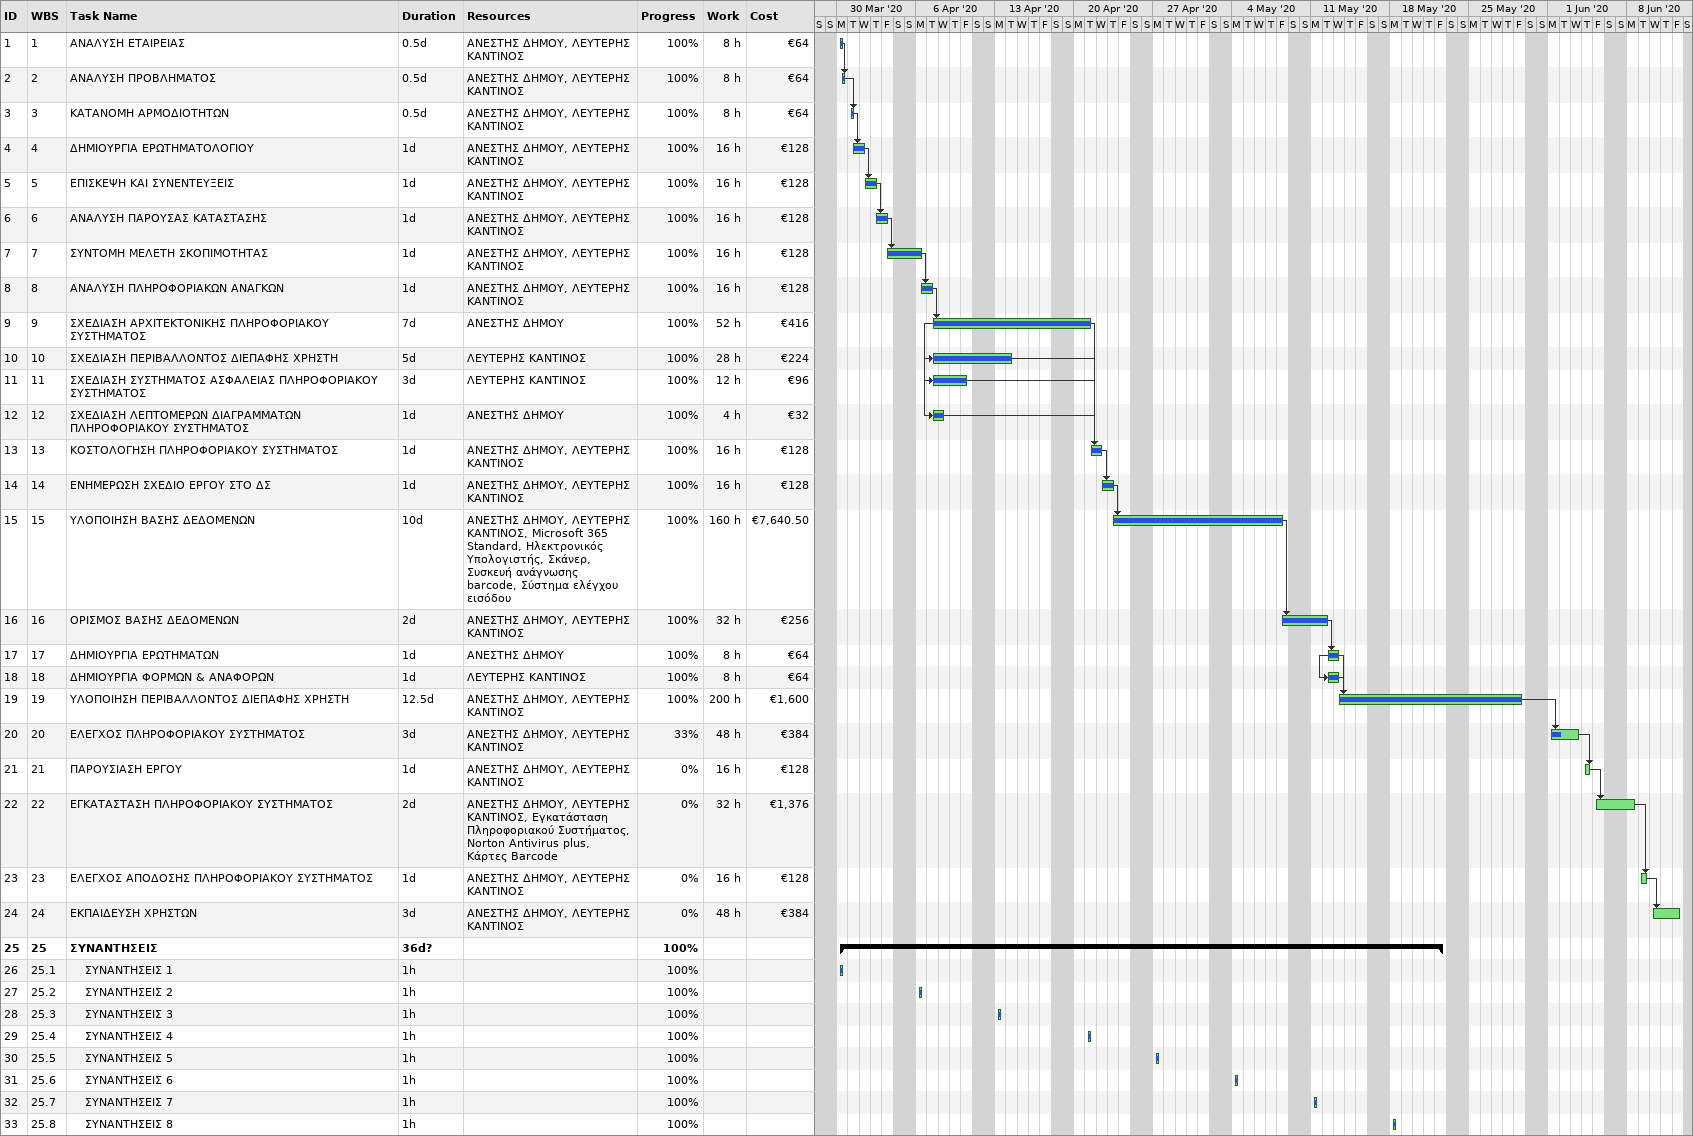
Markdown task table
| ID | WBS | Task | Duration | Start | Finish | Predecessors | Resources | % complete | Work (h) | Cost (€) |
|---|---|---|---|---|---|---|---|---|---|---|
| 1 | 1 | ΑΝΑΛΥΣΗ ΕΤΑΙΡΕΙΑΣ | 0.5d | 2020-03-30 | 2020-03-30 |  | ΑΝΕΣΤΗΣ ΔΗΜΟΥ, ΛΕΥΤΕΡΗΣ ΚΑΝΤΙΝΟΣ | 100 | 8 | 64 |
| 2 | 2 | ΑΝΑΛΥΣΗ ΠΡΟΒΛΗΜΑΤΟΣ | 0.5d | 2020-03-30 | 2020-03-30 | 1 | ΑΝΕΣΤΗΣ ΔΗΜΟΥ, ΛΕΥΤΕΡΗΣ ΚΑΝΤΙΝΟΣ | 100 | 8 | 64 |
| 3 | 3 | ΚΑΤΑΝΟΜΗ ΑΡΜΟΔΙΟΤΗΤΩΝ | 0.5d | 2020-03-31 | 2020-03-31 | 2 | ΑΝΕΣΤΗΣ ΔΗΜΟΥ, ΛΕΥΤΕΡΗΣ ΚΑΝΤΙΝΟΣ | 100 | 8 | 64 |
| 4 | 4 | ΔΗΜΙΟΥΡΓΙΑ ΕΡΩΤΗΜΑΤΟΛΟΓΙΟΥ | 1d | 2020-03-31 | 2020-04-01 | 3 | ΑΝΕΣΤΗΣ ΔΗΜΟΥ, ΛΕΥΤΕΡΗΣ ΚΑΝΤΙΝΟΣ | 100 | 16 | 128 |
| 5 | 5 | ΕΠΙΣΚΕΨΗ ΚΑΙ ΣΥΝΕΝΤΕΥΞΕΙΣ | 1d | 2020-04-01 | 2020-04-02 | 4 | ΑΝΕΣΤΗΣ ΔΗΜΟΥ, ΛΕΥΤΕΡΗΣ ΚΑΝΤΙΝΟΣ | 100 | 16 | 128 |
| 6 | 6 | ΑΝΑΛΥΣΗ ΠΑΡΟΥΣΑΣ ΚΑΤΑΣΤΑΣΗΣ | 1d | 2020-04-02 | 2020-04-03 | 5 | ΑΝΕΣΤΗΣ ΔΗΜΟΥ, ΛΕΥΤΕΡΗΣ ΚΑΝΤΙΝΟΣ | 100 | 16 | 128 |
| 7 | 7 | ΣΥΝΤΟΜΗ ΜΕΛΕΤΗ ΣΚΟΠΙΜΟΤΗΤΑΣ | 1d | 2020-04-03 | 2020-04-06 | 6 | ΑΝΕΣΤΗΣ ΔΗΜΟΥ, ΛΕΥΤΕΡΗΣ ΚΑΝΤΙΝΟΣ | 100 | 16 | 128 |
| 8 | 8 | ΑΝΑΛΥΣΗ ΠΛΗΡΟΦΟΡΙΑΚΩΝ ΑΝΑΓΚΩΝ | 1d | 2020-04-06 | 2020-04-07 | 7 | ΑΝΕΣΤΗΣ ΔΗΜΟΥ, ΛΕΥΤΕΡΗΣ ΚΑΝΤΙΝΟΣ | 100 | 16 | 128 |
| 9 | 9 | ΣΧΕΔΙΑΣΗ ΑΡΧΙΤΕΚΤΟΝΙΚΗΣ ΠΛΗΡΟΦΟΡΙΑΚΟΥ ΣΥΣΤΗΜΑΤΟΣ | 7d | 2020-04-07 | 2020-04-21 | 8 | ΑΝΕΣΤΗΣ ΔΗΜΟΥ | 100 | 52 | 416 |
| 10 | 10 | ΣΧΕΔΙΑΣΗ ΠΕΡΙΒΑΛΛΟΝΤΟΣ ΔΙΕΠΑΦΗΣ ΧΡΗΣΤΗ | 5d | 2020-04-07 | 2020-04-14 | 9SS | ΛΕΥΤΕΡΗΣ ΚΑΝΤΙΝΟΣ | 100 | 28 | 224 |
| 11 | 11 | ΣΧΕΔΙΑΣΗ ΣΥΣΤΗΜΑΤΟΣ ΑΣΦΑΛΕΙΑΣ ΠΛΗΡΟΦΟΡΙΑΚΟΥ ΣΥΣΤΗΜΑΤΟΣ | 3d | 2020-04-07 | 2020-04-10 | 10SS | ΛΕΥΤΕΡΗΣ ΚΑΝΤΙΝΟΣ | 100 | 12 | 96 |
| 12 | 12 | ΣΧΕΔΙΑΣΗ ΛΕΠΤΟΜΕΡΩΝ ΔΙΑΓΡΑΜΜΑΤΩΝ ΠΛΗΡΟΦΟΡΙΑΚΟΥ ΣΥΣΤΗΜΑΤΟΣ | 1d | 2020-04-07 | 2020-04-08 | 11SS | ΑΝΕΣΤΗΣ ΔΗΜΟΥ | 100 | 4 | 32 |
| 13 | 13 | ΚΟΣΤΟΛΟΓΗΣΗ ΠΛΗΡΟΦΟΡΙΑΚΟΥ ΣΥΣΤΗΜΑΤΟΣ | 1d | 2020-04-21 | 2020-04-22 | 12, 9, 10, 11 | ΑΝΕΣΤΗΣ ΔΗΜΟΥ, ΛΕΥΤΕΡΗΣ ΚΑΝΤΙΝΟΣ | 100 | 16 | 128 |
| 14 | 14 | ΕΝΗΜΕΡΩΣΗ ΣΧΕΔΙΟ ΕΡΓΟΥ ΣΤΟ ΔΣ | 1d | 2020-04-22 | 2020-04-23 | 13 | ΑΝΕΣΤΗΣ ΔΗΜΟΥ, ΛΕΥΤΕΡΗΣ ΚΑΝΤΙΝΟΣ | 100 | 16 | 128 |
| 15 | 15 | ΥΛΟΠΟΙΗΣΗ ΒΑΣΗΣ ΔΕΔΟΜΕΝΩΝ | 10d | 2020-04-23 | 2020-05-08 | 14 | ΑΝΕΣΤΗΣ ΔΗΜΟΥ, ΛΕΥΤΕΡΗΣ ΚΑΝΤΙΝΟΣ, Microsoft 365 Standard, Ηλεκτρονικός Υπολογιστής, Σκάνερ, Συσκευή ανάγνωσης barcode, Σύστημα ελέγχου εισόδου | 100 | 160 | 7640.50 |
| 16 | 16 | ΟΡΙΣΜΟΣ ΒΑΣΗΣ ΔΕΔΟΜΕΝΩΝ | 2d | 2020-05-08 | 2020-05-12 | 15 | ΑΝΕΣΤΗΣ ΔΗΜΟΥ, ΛΕΥΤΕΡΗΣ ΚΑΝΤΙΝΟΣ | 100 | 32 | 256 |
| 17 | 17 | ΔΗΜΙΟΥΡΓΙΑ ΕΡΩΤΗΜΑΤΩΝ | 1d | 2020-05-12 | 2020-05-13 | 16 | ΑΝΕΣΤΗΣ ΔΗΜΟΥ | 100 | 8 | 64 |
| 18 | 18 | ΔΗΜΙΟΥΡΓΙΑ ΦΟΡΜΩΝ & ΑΝΑΦΟΡΩΝ | 1d | 2020-05-12 | 2020-05-13 | 17SS | ΛΕΥΤΕΡΗΣ ΚΑΝΤΙΝΟΣ | 100 | 8 | 64 |
| 19 | 19 | ΥΛΟΠΟΙΗΣΗ ΠΕΡΙΒΑΛΛΟΝΤΟΣ ΔΙΕΠΑΦΗΣ ΧΡΗΣΤΗ | 12.5d | 2020-05-13 | 2020-05-29 | 17, 18 | ΑΝΕΣΤΗΣ ΔΗΜΟΥ, ΛΕΥΤΕΡΗΣ ΚΑΝΤΙΝΟΣ | 100 | 200 | 1600 |
| 20 | 20 | ΕΛΕΓΧΟΣ ΠΛΗΡΟΦΟΡΙΑΚΟΥ ΣΥΣΤΗΜΑΤΟΣ | 3d | 2020-06-01 | 2020-06-03 | 19 | ΑΝΕΣΤΗΣ ΔΗΜΟΥ, ΛΕΥΤΕΡΗΣ ΚΑΝΤΙΝΟΣ | 33 | 48 | 384 |
| 21 | 21 | ΠΑΡΟΥΣΙΑΣΗ ΕΡΓΟΥ | 1d | 2020-06-04 | 2020-06-04 | 20 | ΑΝΕΣΤΗΣ ΔΗΜΟΥ, ΛΕΥΤΕΡΗΣ ΚΑΝΤΙΝΟΣ | 0 | 16 | 128 |
| 22 | 22 | ΕΓΚΑΤΑΣΤΑΣΗ ΠΛΗΡΟΦΟΡΙΑΚΟΥ ΣΥΣΤΗΜΑΤΟΣ | 2d | 2020-06-05 | 2020-06-08 | 21 | ΑΝΕΣΤΗΣ ΔΗΜΟΥ, ΛΕΥΤΕΡΗΣ ΚΑΝΤΙΝΟΣ, Εγκατάσταση Πληροφοριακού Συστήματος, Norton Antivirus plus, Κάρτες Barcode | 0 | 32 | 1376 |
| 23 | 23 | ΕΛΕΓΧΟΣ ΑΠΟΔΟΣΗΣ ΠΛΗΡΟΦΟΡΙΑΚΟΥ ΣΥΣΤΗΜΑΤΟΣ | 1d | 2020-06-09 | 2020-06-09 | 22 | ΑΝΕΣΤΗΣ ΔΗΜΟΥ, ΛΕΥΤΕΡΗΣ ΚΑΝΤΙΝΟΣ | 0 | 16 | 128 |
| 24 | 24 | ΕΚΠΑΙΔΕΥΣΗ ΧΡΗΣΤΩΝ | 3d | 2020-06-10 | 2020-06-12 | 23 | ΑΝΕΣΤΗΣ ΔΗΜΟΥ, ΛΕΥΤΕΡΗΣ ΚΑΝΤΙΝΟΣ | 0 | 48 | 384 |
| 25 | 25 | **ΣΥΝΑΝΤΗΣΕΙΣ** | 36d? | 2020-03-30 | 2020-05-22 |  |  | 100 |  |  |
| 26 | 25.1 | ΣΥΝΑΝΤΗΣΕΙΣ 1 | 1h | 2020-03-30 | 2020-03-30 |  |  | 100 |  |  |
| 27 | 25.2 | ΣΥΝΑΝΤΗΣΕΙΣ 2 | 1h | 2020-04-06 | 2020-04-06 |  |  | 100 |  |  |
| 28 | 25.3 | ΣΥΝΑΝΤΗΣΕΙΣ 3 | 1h | 2020-04-13 | 2020-04-13 |  |  | 100 |  |  |
| 29 | 25.4 | ΣΥΝΑΝΤΗΣΕΙΣ 4 | 1h | 2020-04-21 | 2020-04-21 |  |  | 100 |  |  |
| 30 | 25.5 | ΣΥΝΑΝΤΗΣΕΙΣ 5 | 1h | 2020-04-27 | 2020-04-27 |  |  | 100 |  |  |
| 31 | 25.6 | ΣΥΝΑΝΤΗΣΕΙΣ 6 | 1h | 2020-05-04 | 2020-05-04 |  |  | 100 |  |  |
| 32 | 25.7 | ΣΥΝΑΝΤΗΣΕΙΣ 7 | 1h | 2020-05-11 | 2020-05-11 |  |  | 100 |  |  |
| 33 | 25.8 | ΣΥΝΑΝΤΗΣΕΙΣ 8 | 1h | 2020-05-18 | 2020-05-18 |  |  | 100 |  |  |
